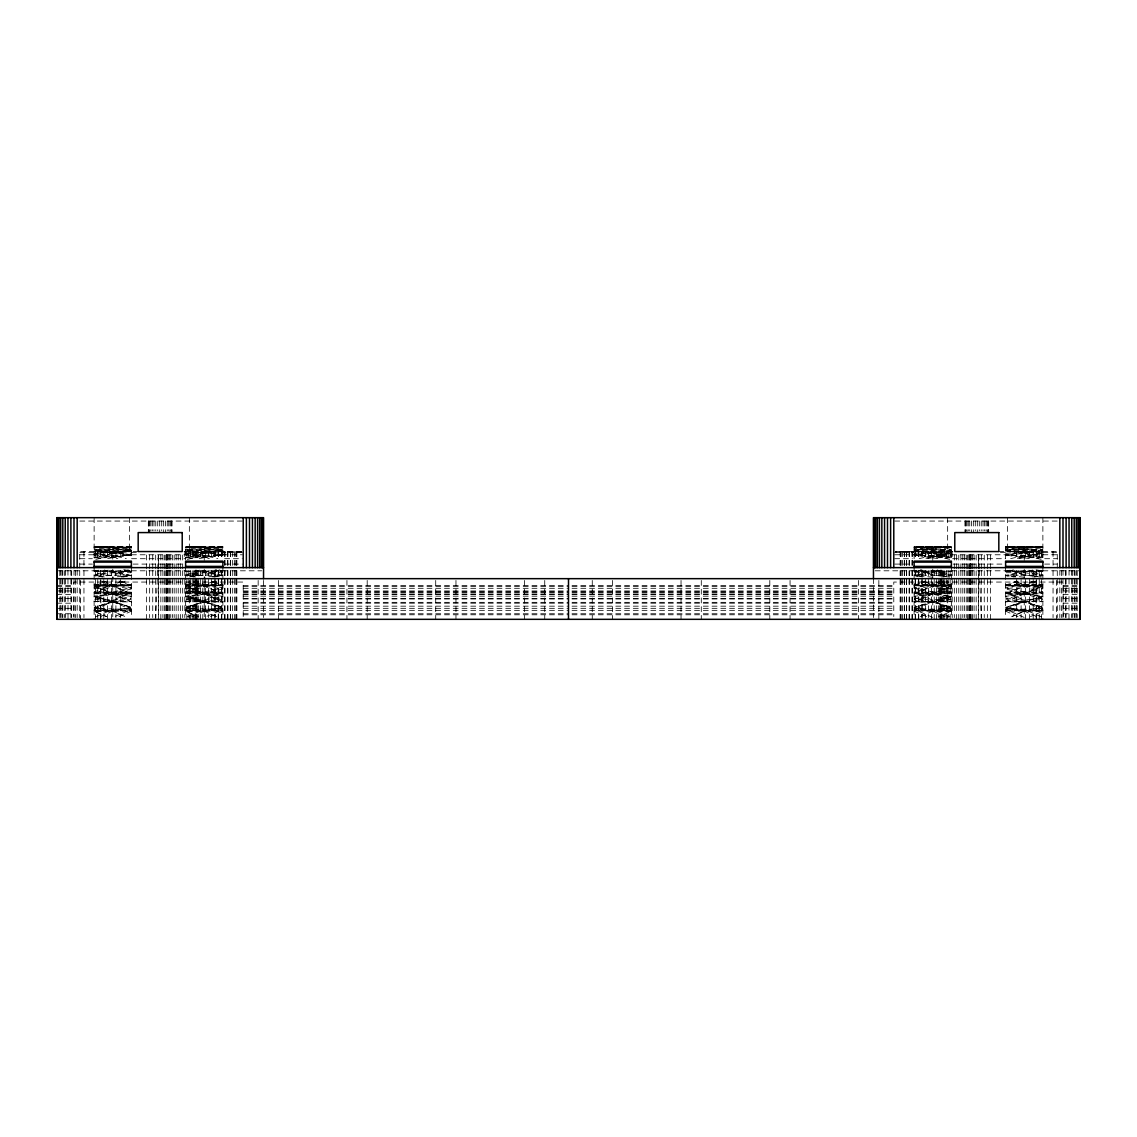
<?xml version="1.0" encoding="UTF-8"?>
<svg xmlns="http://www.w3.org/2000/svg" width="1137" height="1137" viewBox="0 0 1137 1137"><rect width="100%" height="100%" fill="white"/><g stroke="black" fill="none" stroke-linecap="round" stroke-linejoin="round"><path stroke-width="0.75" stroke-dasharray="5 3.75" d="M978.502 619.324L978.559 570.675L978.587 617.59M932.766 581.618L932.752 586.067L951.385 593.784L914.12 593.884L945.174 581.178M155.684 619.324L157.645 570.675M157.716 568.941L158.27 555.027M943.625 581.121L914.12 594.04L932.752 593.969L951.385 596.342L914.12 607.343L932.752 611.152L951.385 611.209L938.963 616.624M1035.111 581.121L1005.605 594.04L1024.238 593.969L1042.871 596.342L1005.605 607.343L1024.238 611.152L1042.871 611.209L1030.449 616.624M122.071 581.32L94.129 592.064L131.395 592.064L94.129 608.508L131.395 609.318L112.762 617.434L112.762 569.182M213.557 581.32L185.615 592.064L222.88 592.064L185.615 608.508L222.88 609.318L204.248 617.434L204.248 569.182M942.076 581.32L932.752 584.432L914.12 587.815L932.752 591.979L951.385 597.977L932.752 600.052L914.12 608.508L932.752 609.333L951.385 608.508L914.12 592.064L951.385 592.064L923.443 581.32M1033.561 581.32L1024.238 584.432L1005.605 587.815L1024.238 591.979L1042.871 597.977L1024.238 600.052L1005.605 608.508L1024.238 609.333L1042.871 608.508L1005.605 592.064L1042.871 592.064L1014.929 581.32M95.679 616.894L112.762 609.333L131.395 608.508L112.762 600.052L94.129 597.977L112.762 591.979L131.395 587.815L112.762 584.432L103.439 581.32M187.164 616.894L204.248 609.333L222.88 608.508L204.248 600.052L185.615 597.977L204.248 591.979L222.88 587.815L204.248 584.432L194.924 581.32M100.34 616.581L112.762 611.109L131.395 607.343L94.129 596.328L112.762 593.812L131.395 588.909L112.762 586.067L94.129 586.152L106.551 581.163M191.826 616.581L204.248 611.109L222.88 607.343L185.615 596.328L204.248 593.812L222.88 588.909L204.248 586.067L185.615 586.152L198.023 581.163M118.973 616.595L131.395 611.152L94.129 611.209L106.551 616.624L94.129 611.209L112.762 611.137L131.395 609.631L112.762 601.786L94.129 599.128L112.762 593.713L131.395 593.884L100.34 581.178M210.459 616.595L222.88 611.152L185.615 611.209L198.037 616.624L185.615 611.209L204.248 611.137L222.88 609.631L204.248 601.786L185.615 599.128L204.248 593.713L222.88 593.884L191.826 581.178M920.33 616.595L932.752 611.152L951.385 607.343L932.752 601.8L914.12 599.128L932.752 593.713L951.385 585.868L914.12 585.299L924.992 581.064M926.541 616.595L914.12 611.152L932.752 611.109L951.385 607.343L932.752 601.928L914.12 601.956L951.385 585.868L914.12 585.868L926.541 581.064M1018.027 616.595L1005.605 611.152L1024.238 611.109L1042.871 607.343L1024.238 601.928L1005.605 601.828L1042.871 585.868L1005.605 585.299L1016.478 581.064M951.385 611.209L932.752 611.152L914.12 607.343L951.385 596.328L932.752 593.812L914.12 601.828L932.752 601.8L951.385 599.128L914.12 588.909L932.752 586.067L951.385 586.152L938.977 581.163M1005.605 601.828L1042.871 585.868L1005.605 585.868L1018.027 581.064M120.522 581.064L131.395 585.299L94.129 585.868L112.762 593.812L131.395 599.128L112.762 601.786L94.129 609.631L112.762 611.109L131.395 607.343L94.129 596.342L112.762 593.969L131.395 594.04L101.889 581.121M1030.449 581.163L1042.871 586.152L1024.238 586.067L1005.605 588.909L1024.238 593.713L1042.871 596.328L1024.238 601.8L1005.605 609.631L1042.871 611.209M125.184 581.135L94.129 593.784L112.762 593.713L131.395 596.328L112.762 593.969L94.129 585.868L131.395 585.868L118.973 581.064M216.67 581.135L185.615 593.784L204.248 593.713L222.88 596.328L204.248 593.969L185.615 596.342L222.88 607.343L204.248 611.137L185.615 609.631L204.248 601.786L222.88 599.128L204.248 593.713L185.615 585.868L222.88 585.299L212.008 581.064M1036.66 581.178L1005.605 593.884L1042.871 593.784L1011.816 581.135M921.88 569.822L914.12 572.721L932.752 572.593L951.385 575.62L942.914 576.999M1013.365 569.822L1005.605 572.721L1024.238 572.593L1042.871 575.62L1034.4 576.999M108.1 570.163L94.129 575.208L131.395 575.208L112.762 577.269M199.586 570.163L185.615 575.208L222.88 575.208L204.248 577.269M128.282 569.836L112.762 575.066L95.821 577.113M219.782 569.836L204.248 575.066L187.307 577.113M941.223 570.021L932.752 572.593L914.12 575.62L922.59 576.999M1032.709 570.021L1024.238 572.593L1005.605 575.62L1014.076 576.999M112.762 601.8L94.129 607.343L112.762 611.152L125.184 616.595L112.762 611.152L94.129 607.343L112.762 601.928L131.395 601.828L112.762 593.812M216.67 616.595L204.248 611.152L185.615 607.343L204.248 601.8L222.88 601.828L204.248 593.812M1024.238 593.969L1005.605 596.342L1024.238 593.812L1042.871 599.128L1024.238 601.786L1005.605 607.343L1024.238 611.137L1036.66 616.581M1024.238 593.713L1005.605 599.128L1024.238 601.786L1042.871 607.343L1024.238 611.137L1011.816 616.595L1024.238 611.152L1042.871 609.631L1024.238 601.786M185.615 607.343L204.248 601.928L222.88 601.956L185.615 585.868L222.88 585.868L210.459 581.064M112.762 553.392L94.129 557.812L112.762 557.627L131.395 555.027L112.762 553.392L94.129 550.294L131.395 550.294L112.762 553.392L94.129 555.027M204.248 553.392L185.615 557.812L204.248 557.627L222.88 555.027L204.248 553.392L185.615 550.294L222.88 550.294L204.248 553.392L185.615 555.027M95.821 559.404L112.762 555.467L131.395 555.68L112.762 551.743L94.129 551.559M187.307 559.404L204.248 555.467L222.88 555.68L204.248 551.743L185.615 551.559M919.193 558.622L932.752 555.467L951.385 553.435L932.752 551.743L914.12 551.758L932.752 551.559M1010.694 558.622L1024.238 555.467L1042.871 553.435L1024.238 551.743L1005.605 551.758L1024.238 551.559M925.973 558.395L951.385 552.824L932.752 552.582L914.12 554.728L932.752 556.832L951.385 557.031L944.62 558.509M1017.459 558.395L1042.871 552.824L1024.238 552.582L1005.605 554.728L1024.238 556.832L1042.871 557.031L1036.105 558.509M951.385 551.559L932.752 551.743L914.12 555.68L932.752 555.467L949.693 559.404M1042.871 551.559L1024.238 551.743L1005.605 555.68L1024.238 555.467L1041.179 559.404M107.674 558.622L112.762 557.627L117.836 558.622M199.16 558.622L204.248 557.627L209.322 558.622M927.678 558.622L932.752 557.627L951.385 557.812L914.12 550.294L951.385 550.152L914.12 546.925L951.385 546.925L914.12 546.471L914.12 558.708M1019.164 558.622L1024.238 557.627L1042.871 557.812L1005.605 550.294L1042.871 550.152L1005.605 546.925L1042.871 546.925L1005.605 546.471L1005.605 558.708L951.385 558.708M124.615 569.822L131.395 571.072L94.129 571.044L100.895 569.822M951.385 571.044L914.12 571.058L920.899 569.822M1036.105 569.822L1042.871 571.072L1005.605 571.044L1012.385 569.822M94.129 587.815L112.762 584.432M185.615 587.815L204.248 584.432M937.84 570.049L914.12 575.62L924.282 576.942M937.84 558.622L914.12 555.027L932.752 553.392L951.385 550.294L932.752 550.095L914.12 547.963L951.385 547.48L914.12 546.471M1029.326 558.622L1005.605 555.027L1024.238 553.392L1042.871 550.294L1024.238 550.095L1005.605 547.963L1042.871 547.48L1005.605 546.471M122.924 576.999L131.395 575.62L112.762 570.945L94.129 571.072M214.41 576.999L222.88 575.62L199.16 570.049M94.129 588.909L112.762 586.067M185.615 588.909L204.248 586.067L204.234 581.618M932.752 593.812L914.12 596.328L932.752 593.969M121.233 576.942L131.395 575.62L112.762 572.593L104.291 570.021M212.718 576.942L222.88 575.62L204.248 572.593L195.777 570.021M941.223 576.942L951.385 575.62L932.752 570.945L914.12 571.072M1032.709 576.942L1042.871 575.62L1024.238 570.945L1005.605 571.072M131.395 546.471L94.129 546.925L131.395 546.925L94.129 550.152L112.762 550.095L131.395 547.963L94.129 547.48L131.395 546.471L131.395 558.708L185.615 558.708M222.88 546.471L185.615 546.925L222.88 546.925L185.615 550.152L204.248 550.095L222.88 547.963L185.615 547.48L222.88 546.471L222.88 558.708M932.752 560.456L932.752 546.556L951.385 546.712L914.12 549.725L951.385 549.896L932.752 552.582L914.12 549.896L932.752 549.668L951.385 547.75L914.12 547.21L951.385 546.471L951.385 559.802M1024.238 560.456L1024.238 546.556L1042.871 546.712L1005.605 549.725L1042.871 549.896L1024.238 552.582L1005.605 549.896L1024.238 549.668L1042.871 547.75L1005.605 547.21L1042.871 546.471M100.895 558.509L94.129 557.031L112.762 556.832L131.395 554.728L94.129 549.896L131.395 549.725L94.129 546.712L131.395 547.21L94.129 547.75L112.762 549.668L131.395 549.896L112.762 552.582L94.129 552.824L119.541 558.395M192.38 558.509L185.615 557.031L204.248 556.832L222.88 554.728L185.615 549.896L222.88 549.725L185.615 546.712L222.88 547.21L185.615 547.75L204.248 549.668L222.88 549.896L204.248 552.582L185.615 552.824L211.027 558.395M932.752 556.832L951.385 554.728M1024.238 556.832L1042.871 554.728M112.762 600.052L131.395 597.977M204.248 600.052L222.88 597.977M112.762 551.559L131.395 551.758L112.762 551.743L94.129 553.435L112.762 555.467L126.306 558.622M204.248 551.559L222.88 551.758L204.248 551.743L185.615 553.435L204.248 555.467L217.807 558.622M914.12 553.435L932.752 551.743M1005.605 553.435L1024.238 551.743M932.752 611.109L951.385 609.631L932.752 601.786L914.12 609.631L932.752 611.109L945.174 616.581M914.12 551.559L895.345 551.9M914.12 585.868L932.752 585.271M1005.605 585.868L1024.238 585.271M112.762 547.835L131.395 547.48M204.248 547.835L222.88 547.48M932.752 547.593L951.385 547.21M1024.238 547.593L1042.871 547.21M79.817 521.059L242.337 521.059M894.663 521.059L1057.183 521.059M138.174 551.559L79.718 551.559L79.718 568.941M184.038 551.559L241.655 551.559M895.345 551.559L952.962 551.559M998.826 551.559L1057.282 551.559L1057.282 568.941M241.655 551.9L222.88 551.559M79.917 552.369L94.129 552.369M131.395 552.369L136.639 552.369M242.323 552.369L222.88 552.369L233.241 551.559M894.677 552.369L914.12 552.369L903.759 551.559M1000.361 552.369L1005.605 552.369M1042.871 552.369L1057.083 552.369M79.917 554.771L94.129 554.771M131.395 554.771L185.615 554.771M222.88 554.771L242.323 554.771M894.677 554.771L914.12 554.771M951.385 554.771L1005.605 554.771M1042.871 554.771L1057.083 554.771M79.917 558.708L92.353 558.708M224.657 558.708L242.323 558.708M894.677 558.708L912.343 558.708M1044.647 558.708L1057.083 558.708M79.917 564.094L92.353 564.094M133.143 564.094L183.867 564.094M224.657 564.094L242.323 564.094M894.677 564.094L912.343 564.094M953.133 564.094L1003.857 564.094M1044.647 564.094L1057.083 564.094M56.85 570.802L94.129 570.802M131.395 570.802L185.615 570.802M222.88 570.802L261.78 570.802M875.22 570.802L914.12 570.802M951.385 570.802L1005.605 570.802M1042.871 570.802L1080.15 570.802M185.615 571.044L222.88 571.058L216.101 569.822M94.129 571.627L131.395 571.613M185.615 571.627L222.88 571.613M914.12 571.613L951.385 571.627M1005.605 571.613L1042.871 571.627M94.129 584.603L131.395 584.589M185.615 584.589L222.88 584.603M914.12 584.589L951.385 584.603M1005.605 584.603L1042.871 584.589M131.395 585.1L94.129 585.1L131.395 585.129M222.88 585.1L185.615 585.1L222.88 585.129M914.12 585.1L951.385 585.1L914.12 585.129M1005.605 585.1L1042.871 585.1L1005.605 585.129M56.85 585.555L73.791 585.555M243.219 585.555L568.5 585.555M572.039 585.555L893.781 585.555M1063.209 585.555L1080.15 585.555M56.85 586.479L73.791 586.479M243.219 586.479L568.5 586.479M572.039 586.479L893.781 586.479M1063.209 586.479L1080.15 586.479M56.85 588.298L73.791 588.298M243.219 588.298L568.5 588.298M572.039 588.298L893.781 588.298M1063.209 588.298L1080.15 588.298M56.85 590.956L73.791 590.956M243.219 590.956L568.5 590.956M572.039 590.956L893.781 590.956M1063.209 590.956L1080.15 590.956M243.219 591.766L568.5 591.766M572.039 591.766L893.781 591.766M94.129 592.647L131.395 592.647M185.615 592.647L222.88 592.647M243.219 592.519L568.5 592.519M572.039 592.519L893.781 592.519M914.12 592.647L951.385 592.647M1005.605 592.647L1042.871 592.647M94.129 593.102L131.395 593.13M185.615 593.13L222.88 593.102M914.12 593.13L951.385 593.102M1005.605 593.102L1042.871 593.13M243.219 593.997L568.5 593.997M572.039 593.997L893.781 593.997M56.85 594.395L73.791 594.395M243.219 594.395L568.5 594.395M572.039 594.395L893.781 594.395M1063.209 594.395L1080.15 594.395M243.219 596.172L568.5 596.172M572.039 596.172L893.781 596.172M56.85 598.517L73.791 598.517M243.219 598.517L568.5 598.517M572.039 598.517L893.781 598.517M1063.209 598.517L1080.15 598.517M243.219 598.986L568.5 598.986M572.039 598.986L893.781 598.986M94.129 601.43L131.395 601.43M185.615 601.43L222.88 601.43M914.12 601.43L951.385 601.43M1005.605 601.43L1042.871 601.43M94.129 601.572L131.395 601.601M185.615 601.601L222.88 601.572M914.12 601.572L951.385 601.601M1005.605 601.601L1042.871 601.572M243.219 602.34L568.5 602.34M572.039 602.34L893.781 602.34M56.85 603.193L73.791 603.193M243.219 603.193L568.5 603.193M572.039 603.193L893.781 603.193M1063.209 603.193L1080.15 603.193M243.219 606.163L568.5 606.163M572.039 606.163L893.781 606.163M56.85 608.323L73.791 608.323M243.219 608.323L568.5 608.323M572.039 608.323L893.781 608.323M1063.209 608.323L1080.15 608.323M94.129 610.37L131.395 610.327M185.615 610.37L222.88 610.327M243.219 610.342L568.5 610.342M572.039 610.342L893.781 610.342M914.12 610.327L951.385 610.37M1005.605 610.327L1042.871 610.37M94.129 610.683L131.395 610.683M185.615 610.683L222.88 610.683M914.12 610.683L951.385 610.683M1005.605 610.683L1042.871 610.683M56.85 613.753L73.791 613.753M243.219 613.753L568.5 613.753M572.039 613.753L893.781 613.753M1063.209 613.753L1080.15 613.753M243.219 614.776L568.5 614.776M572.039 614.776L893.781 614.776M204.248 593.969L222.88 594.04L193.375 581.121M94.129 546.471L112.762 546.556L112.762 560.456M1042.871 571.072L1024.238 570.945L1005.605 575.62L1015.767 576.942M222.88 571.072L204.248 570.945L185.615 575.62L194.086 576.999M131.395 571.072L112.762 570.945L94.129 575.62L102.6 576.999M1005.605 547.48L1024.238 547.835M914.12 547.48L932.752 547.835M185.615 547.21L204.248 547.593M94.129 547.21L112.762 547.593M204.248 585.271L222.88 585.868M112.762 585.271L131.395 585.868M1024.238 553.392L1042.871 555.027M932.752 553.392L951.385 555.027M204.248 551.743L222.88 553.435M112.762 551.743L131.395 553.435M1024.238 577.269L1005.605 575.208L1042.871 575.208L1028.9 570.163M932.752 577.269L914.12 575.208L951.385 575.208L937.414 570.163M1005.605 597.977L1024.238 600.052M914.12 597.977L932.752 600.052M185.615 554.728L204.248 556.832M94.129 554.728L112.762 556.832M1041.179 577.113L1024.238 575.066L1008.718 569.836M949.693 577.113L932.752 575.066L917.218 569.836M195.777 576.942L185.615 575.62L204.248 572.593L222.88 572.721L215.12 569.822M104.291 576.942L94.129 575.62L112.762 572.593L131.395 572.721L123.635 569.822M1024.238 586.067L1042.871 588.909M951.385 588.909L932.752 586.067L920.33 581.135M1024.238 584.432L1042.871 587.815M932.752 584.432L951.385 587.815M112.762 593.969L131.395 601.956M1041.321 616.894L1024.238 609.333L1005.605 609.318L1024.238 617.434L1024.238 569.182M949.836 616.894L932.752 609.333L914.12 609.318L932.752 617.434L932.752 569.182M978.73 555.027L979.284 568.941M979.355 570.675L981.316 619.324M158.498 619.324L158.441 570.675L158.413 617.59M1077.194 570.675L1077.194 617.59M1076.27 570.248L1076.27 617.576M1074.977 570.675L1074.977 617.59M1074.195 570.248L1074.195 617.576M1072.205 570.675L1072.205 617.59M1071.765 570.248L1071.765 617.576M1069.05 570.248L1068.979 619.324M1066.108 570.248L1066.108 617.576M1065.355 570.675L1065.355 617.59M1063.209 616.538L1063.209 582.059L893.781 582.059L893.781 616.538M1062.996 570.248L1062.996 617.576M1061.418 570.675L1061.418 617.59M1059.826 570.248L1059.826 617.576M1057.282 570.675L1057.282 617.59M1056.387 580.438L1056.387 619.324M1053.047 551.559L1053.047 568.941M1053.047 570.675L1053.047 617.59M1042.871 517.676L1042.871 559.802M1042.871 565.842L1042.871 619.324M1041.393 551.559L1041.393 558.509M1041.393 570.675L1041.393 619.324M1039.246 551.559L1039.246 558.509M1039.246 570.675L1039.246 619.324M1036.489 551.559L1036.489 558.509M1036.489 570.675L1036.489 619.324M1036.134 580.438L1036.134 619.324M1033.206 551.559L1033.206 558.509M1033.206 570.675L1033.206 619.324M1029.482 551.559L1029.482 558.509M1029.482 570.675L1029.482 619.324M1025.403 551.559L1025.403 558.509M1025.403 570.675L1025.403 619.324M1021.097 551.559L1021.097 558.509M1021.097 570.675L1021.097 617.59M1016.677 551.559L1016.677 558.509M1016.677 570.675L1016.677 617.59M1007.382 517.676L1007.382 551.559M1005.605 565.828L1005.605 617.618M990.54 555.027L990.54 568.941M990.54 570.675L990.54 619.324M988.664 520.988L988.664 532.585M988.494 520.988L988.494 530.922M987.982 520.988L987.982 532.585M987.357 555.027L987.357 568.941M987.357 570.675L987.357 617.59M987.158 520.988L987.158 532.585M986.035 520.988L986.035 530.922M984.642 520.988L984.642 530.922M984.258 555.027L984.258 568.941M984.258 570.675L984.258 617.59M983.022 520.988L983.022 530.922M981.316 555.027L981.316 568.941M981.316 570.675L981.316 617.59M981.231 520.988L981.231 530.922M979.298 520.988L979.298 530.922M977.308 520.988L977.308 532.585M976.171 555.027L976.171 568.941M976.171 570.675L976.171 619.324M975.29 520.988L975.29 530.922M974.096 555.027L974.096 568.941M974.096 570.675L974.096 617.59M973.329 520.988L973.329 532.585M972.419 555.027L972.419 568.941M972.419 570.675L972.419 619.324M971.467 520.988L971.467 532.585M971.211 555.027L971.211 568.941M971.211 570.675L971.211 619.324M970.458 555.027L970.458 568.941M970.458 570.675L970.458 617.59M970.216 555.027L970.216 568.941M970.216 570.675L970.216 619.324M970.046 555.027L970.046 568.941M970.046 570.675L970.046 619.324M969.747 520.988L969.747 530.922M969.548 555.027L969.548 568.941M969.548 570.675L969.548 619.324M968.738 555.027L968.738 568.941M968.738 570.675L968.738 619.324M968.241 520.988L968.241 530.922M967.615 555.027L967.615 568.941M967.615 570.675L967.615 619.324M966.976 520.988L966.976 532.585M966.237 555.027L966.237 568.941M966.237 570.675L966.237 617.59M965.995 520.988L965.995 530.922M965.327 520.988L965.327 532.585M964.986 520.988L964.986 532.585M964.617 555.027L964.617 568.941M964.617 570.675L964.617 617.59M962.812 555.027L962.812 568.941M962.812 570.675L962.812 617.59M960.85 555.027L960.85 568.941M960.85 570.675L960.85 619.324M958.775 555.027L958.775 568.941M958.775 570.675L958.775 619.324M956.658 555.027L956.658 568.941M956.658 570.675L956.658 619.324M954.327 555.027L954.327 568.941M954.327 570.675L954.327 617.59M952.209 551.559L952.209 558.509M952.209 570.675L952.209 617.59M951.385 565.771L951.385 617.604M950.148 551.559L950.148 558.509M950.148 570.675L950.148 619.324M948.173 551.559L948.173 558.509M948.173 570.675L948.173 617.59M947.647 517.676L947.647 551.559M947.363 580.438L947.363 619.324M946.368 551.559L946.368 558.509M946.368 570.675L946.368 619.324M944.748 551.559L944.748 558.509M944.748 570.675L944.748 619.324M943.369 551.559L943.369 558.509M943.369 570.675L943.369 619.324M942.26 551.559L942.26 558.509M942.26 570.675L942.26 619.324M941.436 551.559L941.436 558.509M941.436 570.675L941.436 619.324M940.939 551.559L940.939 558.509M940.939 570.675L940.939 619.324M940.782 551.559L940.782 558.509M940.782 570.675L940.782 619.324M940.498 551.559L940.498 558.509M940.498 570.675L940.498 619.324M939.674 551.559L939.674 558.509M939.674 570.675L939.674 619.324M938.323 551.559L938.323 558.509M938.323 570.675L938.323 617.59M936.49 551.559L936.49 558.509M936.49 570.675L936.49 619.324M934.216 551.559L934.216 558.509M934.216 570.675L934.216 619.324M931.573 551.559L931.573 558.509M931.573 570.675L931.573 619.324M928.616 551.559L928.616 558.509M928.616 570.675L928.616 617.59M925.433 551.559L925.433 558.509M925.433 570.675L925.433 619.324M922.121 551.559L922.121 558.509M922.121 570.675L922.121 619.324M921.894 551.559L921.894 558.509M921.894 570.675L921.894 617.59M918.767 551.559L918.767 558.509M918.767 570.675L918.767 619.324M918.497 551.559L918.497 558.509M918.497 570.675L918.497 619.324M915.456 551.559L915.456 558.509M915.456 570.675L915.456 619.324M915.171 551.559L915.171 558.509M915.171 570.675L915.171 619.324M914.12 565.828L914.12 617.618M912.286 551.559L912.286 568.941M912.286 570.675L912.286 619.324M912.016 551.559L912.016 568.941M912.016 570.675L912.016 619.324M909.33 551.559L909.33 568.941M909.33 570.675L909.33 619.324M909.103 551.559L909.103 568.941M909.103 570.675L909.103 619.324M906.672 551.559L906.672 568.941M906.672 570.675L906.672 619.324M906.502 551.559L906.502 568.941M906.502 570.675L906.502 619.324M904.398 551.559L904.398 568.941M904.398 570.675L904.398 619.324M904.27 551.559L904.27 568.941M904.27 570.675L904.27 619.324M902.565 551.559L902.494 568.941M902.494 570.675L902.565 619.324M901.186 551.559L901.215 568.941M901.215 570.675L901.186 619.324M900.39 551.559L900.39 568.941M900.39 570.675L900.39 619.324M900.12 551.559L900.12 568.941M900.12 570.675L900.12 619.324M878.844 580.438L878.844 619.324M873.458 578.662L873.458 617.562M858.591 580.438L858.591 619.324M790.059 580.438L790.059 619.324M769.806 580.438L769.806 619.324M701.287 580.438L701.287 619.324M681.035 580.438L681.035 619.324M612.516 580.438L612.516 619.324M592.263 580.438L592.263 619.324M544.737 580.438L544.737 619.324M524.484 580.438L524.484 619.324M455.965 580.438L455.965 619.324M435.713 580.438L435.713 619.324M367.194 580.438L367.194 619.324M346.941 580.438L346.941 619.324M278.409 580.438L278.409 619.324M263.542 580.438L263.542 617.562M258.156 580.438L258.156 619.324M243.219 616.538L243.219 582.059L73.791 582.059L73.791 616.538M236.88 551.559L236.88 568.941M236.88 570.675L236.88 619.324M236.61 551.559L236.61 568.941M236.61 570.675L236.61 619.324M235.785 551.559L235.814 568.941M235.785 570.675L235.814 619.324M234.435 551.559L234.506 568.941M234.506 570.675L234.435 619.324M232.73 551.559L232.602 568.941M232.73 570.675L232.602 619.324M230.498 551.559L230.498 568.941M230.498 570.675L230.498 619.324M230.328 551.559L230.328 568.941M230.328 570.675L230.328 619.324M227.897 551.559L227.897 568.941M227.897 570.675L227.897 619.324M227.67 551.559L227.67 568.941M227.67 570.675L227.67 619.324M224.984 551.559L224.984 568.941M224.984 570.675L224.984 619.324M224.714 551.559L224.714 568.941M224.714 570.675L224.714 619.324M222.88 565.828L222.88 617.618M221.829 551.559L221.829 558.509M221.829 570.675L221.829 619.324M221.544 551.559L221.544 558.509M221.544 570.675L221.544 619.324M218.503 551.559L218.503 558.509M218.503 570.675L218.503 619.324M218.233 551.559L218.233 558.509M218.233 570.675L218.233 619.324M215.106 551.559L215.106 558.509M215.106 570.675L215.106 617.59M214.879 551.559L214.879 558.509M214.879 570.675L214.879 619.324M211.567 551.559L211.567 558.509M211.567 570.675L211.567 619.324M208.384 551.559L208.384 558.509M208.384 570.675L208.384 617.59M205.427 551.559L205.427 558.509M205.427 570.675L205.427 619.324M204.248 560.456L204.248 546.556L185.615 546.471L185.615 559.802M202.784 551.559L202.784 558.509M202.784 570.675L202.784 619.324M200.51 551.559L200.51 558.509M200.51 570.675L200.51 619.324M198.677 551.559L198.677 558.509M198.677 570.675L198.677 617.59M197.326 551.559L197.326 558.509M197.326 570.675L197.326 619.324M196.502 551.559L196.502 558.509M196.502 570.675L196.502 619.324M196.218 551.559L196.218 558.509M196.061 570.675L196.218 619.324M195.564 551.559L195.564 558.509M195.564 570.675L195.564 619.324M194.74 551.559L194.74 558.509M194.74 570.675L194.74 619.324M193.631 551.559L193.631 558.509M193.631 570.675L193.631 619.324M192.252 551.559L192.252 558.509M192.252 570.675L192.252 619.324M190.632 551.559L190.632 558.509M190.632 570.675L190.632 619.324M189.637 580.438L189.637 619.324M189.353 517.676L189.353 551.559M188.827 551.559L188.827 558.509M188.827 570.675L188.827 617.59M186.852 551.559L186.852 558.509M186.852 570.675L186.852 619.324M185.615 565.771L185.615 617.604M184.791 551.559L184.791 558.509M184.791 570.675L184.791 617.59M182.673 555.027L182.673 568.941M182.673 570.675L182.673 617.59M180.342 555.027L180.342 568.941M180.342 570.675L180.342 619.324M178.225 555.027L178.225 568.941M178.225 570.675L178.225 619.324M176.15 555.027L176.15 568.941M176.15 570.675L176.15 619.324M174.188 555.027L174.188 568.941M174.188 570.675L174.188 617.59M172.383 555.027L172.383 568.941M172.383 570.675L172.383 617.59M172.014 520.988L172.014 532.585M171.673 520.988L171.673 532.585M171.005 520.988L171.005 530.922M170.763 555.027L170.763 568.941M170.763 570.675L170.763 617.59M170.024 520.988L170.024 532.585M169.385 555.027L169.385 568.941M169.385 570.675L169.385 619.324M168.759 520.988L168.759 530.922M168.262 555.027L168.262 568.941M168.262 570.675L168.262 619.324M167.452 555.027L167.452 568.941M167.452 570.675L167.452 619.324M167.253 520.988L167.253 530.922M166.954 555.027L166.954 568.941M166.954 570.675L166.954 619.324M166.784 555.027L166.784 568.941M166.784 570.675L166.784 619.324M166.542 555.027L166.542 568.941M166.542 570.675L166.542 617.59M165.789 555.027L165.789 568.941M165.789 570.675L165.789 619.324M165.533 520.988L165.533 532.585M164.581 555.027L164.581 568.941M164.581 570.675L164.581 619.324M163.671 520.988L163.671 532.585M162.904 555.027L162.904 568.941M162.904 570.675L162.904 617.59M161.71 520.988L161.71 530.922M160.829 555.027L160.829 568.941M160.829 570.675L160.829 619.324M159.692 520.988L159.692 532.585M157.702 520.988L157.702 530.922M155.769 520.988L155.769 530.922M155.684 555.027L155.684 568.941M155.684 570.675L155.684 617.59M153.978 520.988L153.978 530.922M152.742 555.027L152.742 568.941M152.742 570.675L152.742 617.59M152.358 520.988L152.358 530.922M150.965 520.988L150.965 530.922M149.842 520.988L149.842 532.585M149.643 555.027L149.643 568.941M149.643 570.675L149.643 617.59M149.018 520.988L149.018 532.585M148.506 520.988L148.506 530.922M148.336 520.988L148.336 532.585M146.46 555.027L146.46 568.941M146.46 570.675L146.46 619.324M131.395 565.828L131.395 617.618M129.618 517.676L129.618 551.559M120.323 551.559L120.323 558.509M120.323 570.675L120.323 617.59M115.903 551.559L115.903 558.509M115.903 570.675L115.903 617.59M111.597 551.559L111.597 558.509M111.597 570.675L111.597 619.324M107.518 551.559L107.518 558.509M107.518 570.675L107.518 619.324M103.794 551.559L103.794 558.509M103.794 570.675L103.794 619.324M100.866 580.438L100.866 619.324M100.511 551.559L100.511 558.509M100.511 570.675L100.511 619.324M97.754 551.559L97.754 558.509M97.754 570.675L97.754 619.324M95.607 551.559L95.607 558.509M95.607 570.675L95.607 619.324M94.129 517.676L94.129 559.802M94.129 565.842L94.129 619.324M83.953 551.559L83.953 568.941M83.953 570.675L83.953 617.59M80.613 580.438L80.613 619.324M79.718 570.675L79.718 617.59M77.174 570.248L77.174 617.576M75.582 570.675L75.582 617.59M74.004 570.248L74.004 617.576M71.645 570.675L71.645 617.59M70.892 570.248L70.892 617.576M67.95 570.248L68.021 619.324M65.235 570.248L65.235 617.576M64.795 570.675L64.795 617.59M62.805 570.248L62.805 617.576M62.023 570.675L62.023 617.59M60.73 570.248L60.73 617.576M59.806 570.675L59.806 617.59M978.587 555.027L978.573 568.941L978.587 555.027M158.427 568.941L158.413 555.027L158.413 568.941"/><path stroke-width="1.5" d="M1080.15 551.559L1079.823 619.324M94.129 562.104L131.395 562.104M185.615 562.104L222.88 562.104M914.12 562.104L951.385 562.104M1005.605 562.104L1042.871 562.104M94.129 566.397L131.395 566.397M185.615 566.397L222.88 566.397M914.12 566.397L951.385 566.397M1005.605 566.397L1042.871 566.397M56.85 567.633L263.542 567.633M873.458 567.633L1080.15 567.633M56.85 578.662L1080.15 578.662M1079.894 517.676L1079.894 619.324M1079.155 517.676L1079.155 567.633M1077.933 517.676L1077.933 567.633M1076.27 517.676L1076.27 567.633M1074.195 517.676L1074.195 567.633M1071.765 517.676L1071.765 567.633M1069.05 517.676L1069.05 567.633M1066.108 517.676L1066.108 567.633M1062.996 517.676L1062.996 567.633M1059.826 517.676L1059.826 567.633M1042.871 567.633L1042.871 561.124L1005.605 561.124L1005.605 567.633M951.385 567.633L951.385 561.124L914.12 561.124L914.12 567.633M893.781 517.676L893.781 567.633M890.612 517.676L890.612 567.633M887.5 517.676L887.5 567.633M884.558 517.676L884.558 567.633M881.843 517.676L881.843 567.633M879.413 517.676L879.413 567.633M877.338 517.676L877.338 567.633M875.675 517.676L875.675 567.633M874.452 517.676L874.452 567.633M873.713 517.676L873.713 567.633M873.458 578.662L873.458 517.676L1080.15 517.676L1080.15 619.324L56.85 619.324L56.85 517.676L263.542 517.676L263.542 578.662M568.5 578.662L568.5 619.324M263.287 517.676L263.287 567.633M262.548 517.676L262.548 567.633M261.325 517.676L261.325 567.633M259.662 517.676L259.662 567.633M257.587 517.676L257.587 567.633M255.157 517.676L255.157 567.633M252.442 517.676L252.442 567.633M249.5 517.676L249.5 567.633M246.388 517.676L246.388 567.633M243.219 517.676L243.219 567.633M222.88 567.633L222.88 561.124L185.615 561.124L185.615 567.633M131.395 567.633L131.395 561.124L94.129 561.124L94.129 567.633M77.174 517.676L77.174 567.633M74.004 517.676L74.004 567.633M70.892 517.676L70.892 567.633M67.95 517.676L67.95 567.633M65.235 517.676L65.235 567.633M62.805 517.676L62.805 567.633M60.73 517.676L60.73 567.633M59.067 517.676L59.067 567.633M57.845 517.676L57.845 567.633M57.106 517.676L57.177 619.324M182.218 532.585L138.174 532.585L138.174 551.559L182.218 551.559L182.218 532.585M998.826 532.585L954.782 532.585L954.782 551.559L998.826 551.559L998.826 532.585"/></g></svg>
